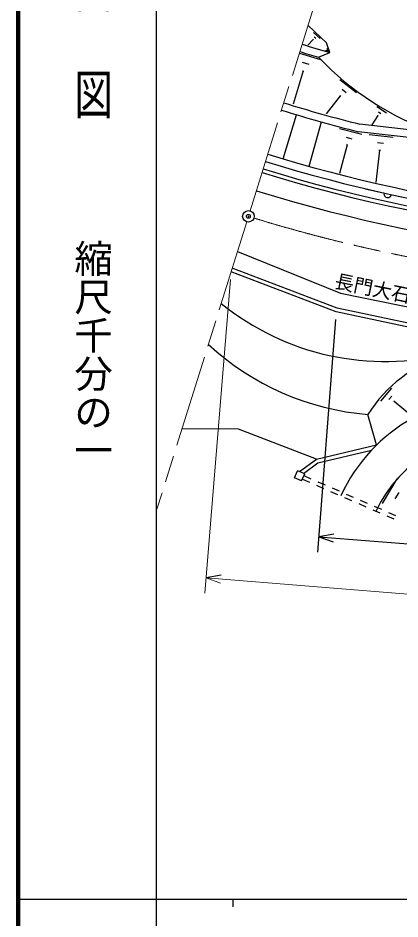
# Model space of a CAD drawing. Units: millimetres, scale not verified. Extents: x 40000 to 680000, y 20000 to 380000.
# Drawn here: x 40000 to 89760, y 202409 to 319847 of the extents above; entities that cross this region are included whole.
import ezdxf
from ezdxf.enums import TextEntityAlignment as Align

# ---------------------------------------------------------------- set-up
doc = ezdxf.new("R2010")
doc.units = ezdxf.units.MM
doc.header["$LTSCALE"] = 1000
doc.header["$PDMODE"] = 32
doc.header["$PDSIZE"] = 500
doc.linetypes.add('CHAIN', pattern=[18.5, 12, -1.5, 3.5, -1.5])
for name, color, linetype, lineweight in [('S-BGD', 7, 'Continuous', 25), ('S-BMK', 2, 'CHAIN', 13), ('S-BMK-SRVR', 3, 'Continuous', 25), ('S-STR-HTXT', 7, 'Continuous', 13), ('S-STR-STRC', 7, 'Continuous', 25), ('S-TTL', 2, 'Continuous', 140), ('S-TTL-BAND', 7, 'Continuous', 25)]:
    doc.layers.add(name, color=color, linetype=linetype, lineweight=lineweight)
doc.styles.add('@ＭＳ ゴシック', font='')
doc.styles.add('ＭＳ ゴシック', font='')
doc.styles.get('@ＭＳ ゴシック').set_extended_font_data('@MS Gothic')
doc.styles.get('ＭＳ ゴシック').set_extended_font_data('MS Gothic')

msp = doc.modelspace()

# ---------------------------------------------------------------- linework, layer by layer
at = {"layer": 'S-BGD'}
for p, q in [((80204, 316626), (77782, 318891)), ((78502, 317944), (79341, 317160)), ((78581, 317398), (78791, 317202)), ((78451, 317049), (77752, 316302)), ((78425, 317073), (78477, 317024)), ((80621, 315346), (80204, 316626)), ((80223, 315924), (80373, 315463)), ((76657, 315284), (79427, 314442)), ((79146, 314736), (80621, 315346)), ((80021, 315604), (79993, 315595)), ((80017, 315618), (80026, 315589)), ((80141, 315706), (80178, 315591)), ((77038, 314075), (77872, 313821)), ((77150, 312948), (75828, 308600)), ((77046, 312979), (77255, 312916)), ((81906, 311846), (84075, 310150)), ((82210, 310559), (82753, 310135)), ((81973, 309696), (80131, 307340)), ((81905, 309749), (82041, 309643)), ((86737, 308319), (88014, 307487)), ((74557, 301495), (76281, 307242)), ((86876, 307136), (86084, 305921)), ((86836, 307162), (86916, 307110)), ((86966, 307624), (87285, 307416)), ((77918, 300520), (79537, 306298)), ((81890, 305465), (84794, 304693)), ((94475, 304890), (84525, 306006)), ((82748, 304305), (83474, 304112)), ((93369, 304008), (84346, 305019)), ((85767, 304659), (88862, 304312)), ((82879, 303337), (81878, 299570)), ((82788, 303361), (82970, 303313)), ((86823, 303600), (87597, 303513)), ((87106, 302628), (86632, 298403)), ((87009, 302639), (87203, 302617)), ((85241, 297596), (89903, 296553)), ((68584, 289415), (82016, 283972)), ((81440, 281539), (67750, 286742)), ((81581, 282021), (67899, 287220)), ((82016, 283972), (97191, 280873)), ((96833, 278806), (81581, 282021)), ((96783, 278306), (81440, 281539)), ((87282, 269906), (88707, 271611)), ((88328, 270118), (88684, 270544)), ((88973, 269851), (89062, 269957)), ((89018, 269904), (91502, 267828)), ((86723, 264198), (85572, 268172)), ((68711, 266275), (61372, 266301)), ((78864, 262337), (68711, 266275)), ((78864, 262337), (86723, 264198)), ((79077, 261874), (86068, 263529)), ((76657, 260724), (78864, 262337)), ((76029, 259907), (76428, 260824)), ((77345, 260425), (76428, 260824)), ((77188, 260493), (79077, 261874)), ((76946, 259508), (76029, 259907)), ((76946, 259508), (77345, 260425)), ((77046, 259737), (77963, 259339)), ((77245, 260196), (78162, 259797)), ((87466, 256547), (89385, 259780)), ((78880, 258940), (79797, 258541)), ((79079, 259398), (79996, 259000)), ((80913, 258601), (81831, 258202)), ((80714, 258142), (81631, 257743)), ((82548, 257345), (83465, 256946)), ((82748, 257803), (83665, 257404)), ((89155, 257184), (89635, 257992)), ((84382, 256547), (85299, 256148)), ((84582, 257006), (85499, 256607)), ((86416, 256208), (87333, 255809)), ((86216, 255749), (87133, 255351)), ((88050, 254952), (88967, 254553)), ((88250, 255410), (89167, 255011)), ((66462, 247233), (64494, 246874))]:
    msp.add_line(p, q, dxfattribs=at)
for centre, radius, start, end in [((129590, 484917), 176500, 252.66957, 253.8922), ((129590, 484917), 177500, 252.66957, 253.48921), ((106661, 340717), 37843, 223.35746, 251.21483), ((129590, 484917), 185500, 252.66957, 255.88286), ((129590, 484917), 184500, 252.66957, 255.86194), ((129590, 484917), 191500, 252.66957, 272.72321), ((129590, 484917), 192500, 252.66957, 272.72321), ((129590, 484917), 194000, 252.66957, 275.58786), ((129590, 484917), 193500, 252.66957, 275.58786), ((129590, 484917), 196500, 252.66957, 275.58786), ((88169, 296941), 500, 167.39117, 347.39117), ((87818, 308945), 33870, 230.93433, 284.28727), ((88445, 302904), 34851, 227.28476, 265.27196), ((101403, 258104), 18762, 69.75134, 147.54508), ((102200, 248380), 22130, 83.42539, 155.42966), ((102200, 248380), 17130, 83.61768, 155.42966)]:
    msp.add_arc(centre, radius, start, end, dxfattribs=at)
msp.add_point((70014, 293997), dxfattribs=at)
msp.add_point((70014, 293997), dxfattribs=at)
at = {"layer": 'S-BMK'}
for p, q in [((70237, 294713), (85151, 342505)), ((69791, 293281), (58099, 255813))]:
    msp.add_line(p, q, dxfattribs=at)
msp.add_arc((129590, 484917), 200000, 252.88443, 275.58786, dxfattribs=at)
at = {"layer": 'S-BMK-SRVR'}
msp.add_circle((70014, 293997), 750, dxfattribs=at)
msp.add_point((70014, 293997), dxfattribs=at)
at = {"layer": 'S-STR-HTXT'}
for p, q in [((67669, 285745), (64331, 244881)), ((136038, 241031), (64494, 246874)), ((64494, 246874), (66377, 246201))]:
    msp.add_line(p, q, dxfattribs=at)
at = {"layer": 'S-STR-STRC'}
for p, q in [((81363, 280542), (79033, 250226)), ((81152, 252588), (79186, 252220)), ((79186, 252220), (127599, 248498)), ((79186, 252220), (81072, 251556))]:
    msp.add_line(p, q, dxfattribs=at)
at = {"layer": 'S-TTL'}
msp.add_line((40000, 380000), (40000, 20000), dxfattribs=at)
at = {"layer": 'S-TTL-BAND'}
for p, q in [((58000, 370000), (58000, 20000)), ((40000, 205000), (579000, 205000)), ((68000, 205000), (68000, 204000))]:
    msp.add_line(p, q, dxfattribs=at)

# ---------------------------------------------------------------- texts
at = {"layer": 'S-BGD', "style": 'ＭＳ ゴシック'}
msp.add_text('長門大石バス停', height=1833, rotation=348.459, dxfattribs=at).set_placement((89604, 282423), align=Align.BOTTOM_CENTER)
at = {"layer": 'S-TTL-BAND', "style": '@ＭＳ ゴシック', "width": 1.4}
msp.add_text('平  面  図', height=3666, rotation=270, dxfattribs=at).set_placement((49777, 306475), align=Align.MIDDLE_RIGHT)
at = {"layer": 'S-TTL-BAND', "style": '@ＭＳ ゴシック'}
msp.add_text('縮尺千分の一', height=3666, rotation=270, dxfattribs=at).set_placement((49777, 261030), align=Align.MIDDLE_RIGHT)

doc.saveas('drawing.dxf')
